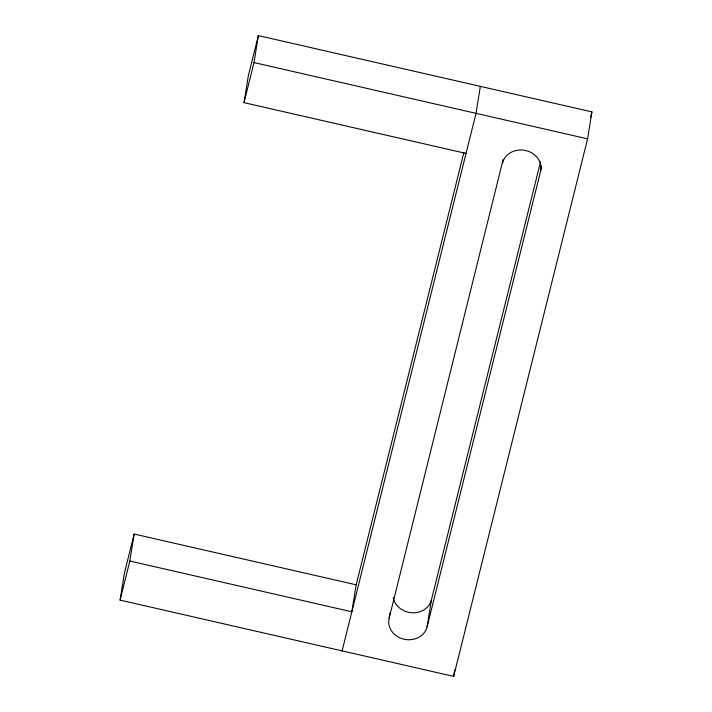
<?xml version="1.0" encoding="UTF-8"?>
<svg xmlns="http://www.w3.org/2000/svg" width="712" height="712" viewBox="0 0 712 712"><rect width="100%" height="100%" fill="white"/><g stroke="black" fill="none" stroke-linecap="round" stroke-linejoin="round"><path stroke-width="1.07" d="M466.04 153.418L244.029 102.653L248.355 75.668L258.34 35.6L591.912 111.882L587.587 138.858L453.66 676.4L120.088 600.118L124.413 573.142L134.15 534.044L356.16 584.819L351.844 611.795L129.824 561.029L134.15 534.044M244.029 102.653L254.015 62.576L258.34 35.6M541.414 166.092L540.55 171.485L427.075 626.934A19.464 17.106 9.1 0 1 403.971 639.207A19.464 17.106 9.1 0 1 389.144 618.256L390.007 612.863M480.351 86.366L476.025 113.341L342.098 650.893M427.075 626.934L431.392 599.958L540.568 161.775M389.144 618.256L503.135 159.577M453.66 676.4L454.701 669.93M120.088 600.118L129.824 561.029M356.16 584.819L463.913 152.323M590.568 117.275L591.912 111.882M254.015 62.576L587.587 138.858M502.619 162.817A19.464 17.106 9.1 0 1 525.723 150.535A19.464 17.106 9.1 0 1 540.55 171.485M431.392 599.958A19.464 17.106 9.1 0 1 411.812 612.747A19.464 17.106 9.1 0 1 393.238 597.519"/></g></svg>
